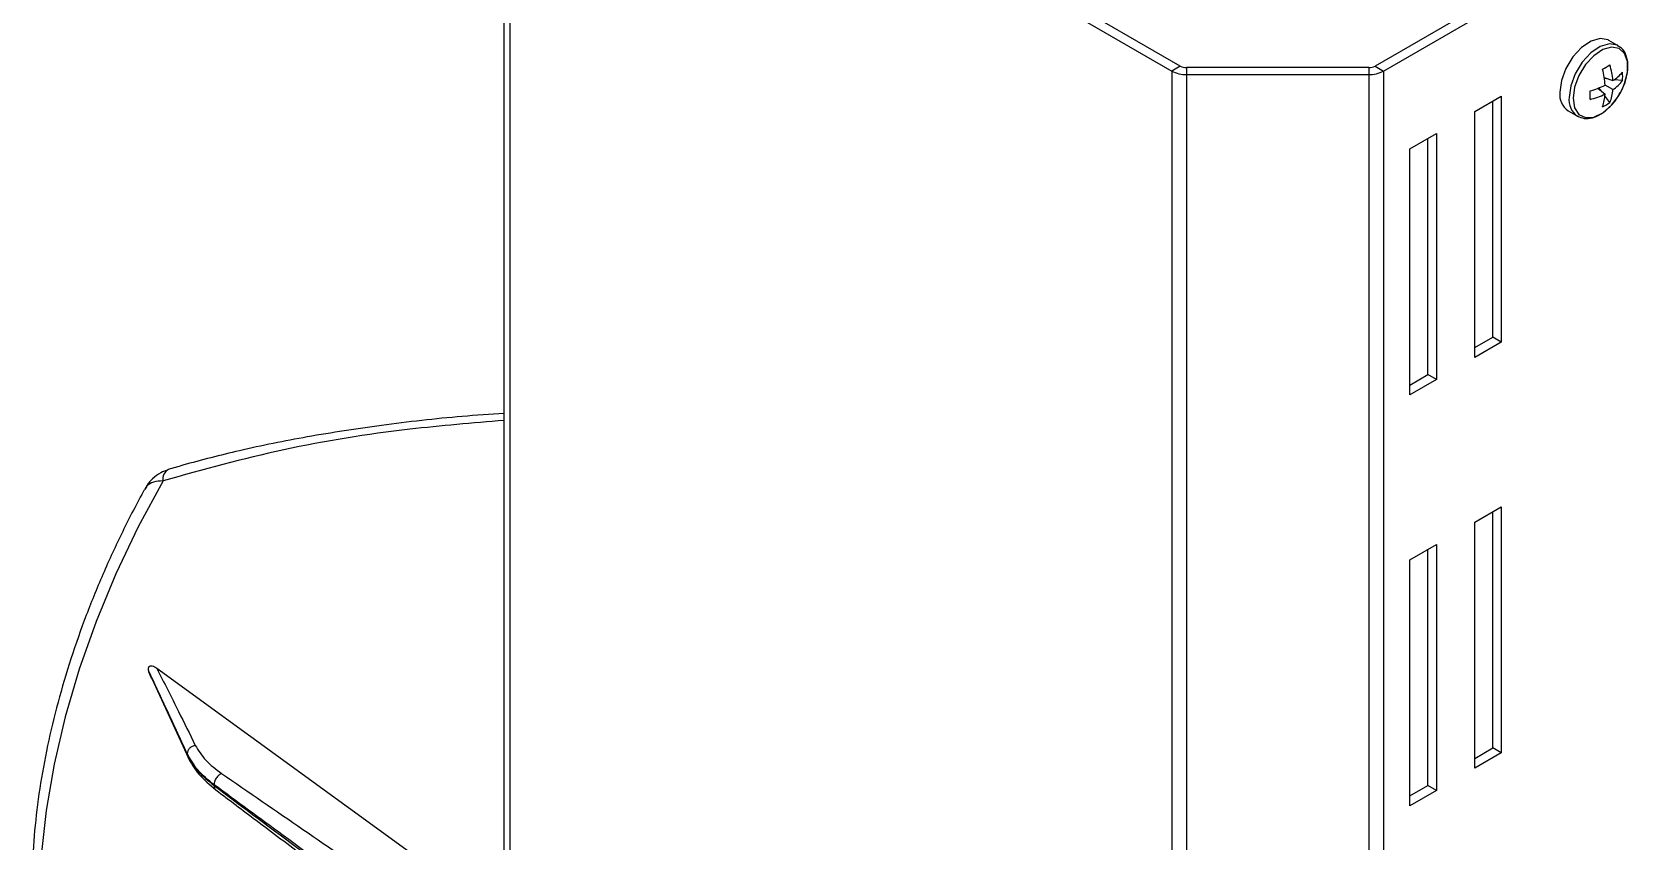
# Model space of a CAD drawing. Extents: x 7 to 135, y 1 to 99.
# Drawn here: x 10.69 to 15.99, y 83.56 to 86.24 of the extents above; entities that cross this region are included whole.
import ezdxf

# ---------------------------------------------------------------- set-up
doc = ezdxf.new("R2010")
doc.units = 0
doc.header["$MEASUREMENT"] = 0
doc.layers.add('OBJECT', color=7, linetype='CONTINUOUS')

msp = doc.modelspace()

# ---------------------------------------------------------------- linework, layer by layer
at = {"layer": 'OBJECT'}
for p, q in [((12.2587, 81.8789), (12.2587, 87.411)), ((12.2793, 87.3824), (14.4749, 86.1149)), ((12.2793, 81.8503), (12.2793, 87.3824)), ((14.5032, 86.1312), (12.3075, 87.3987)), ((15.9545, 86.5956), (15.1501, 86.1312)), ((15.1784, 86.1149), (15.9828, 86.5792)), ((15.9572, 86.1987), (15.9265, 86.2164)), ((14.5032, 86.1312), (14.4749, 86.1149)), ((14.4749, 86.1149), (14.4749, 80.5828)), ((14.5244, 86.1261), (14.5244, 86.103)), ((15.1289, 86.1261), (14.5244, 86.1261)), ((15.1289, 86.1261), (15.1289, 86.103)), ((15.1501, 86.1312), (15.1784, 86.1149)), ((15.1784, 86.1149), (15.1784, 80.5828)), ((14.5244, 86.103), (14.5244, 80.571)), ((14.5244, 86.103), (15.1289, 86.103)), ((15.1289, 86.103), (15.1289, 80.571)), ((15.8899, 86.0576), (15.9136, 86.0381)), ((15.9018, 86.0478), (15.8934, 86.059)), ((15.9108, 86.0938), (15.9395, 86.083)), ((15.9252, 86.0884), (15.9113, 86.09)), ((15.9395, 86.0531), (15.9136, 86.068)), ((15.9714, 86.0829), (15.944, 86.0862)), ((15.4807, 85.9808), (15.5691, 86.0318)), ((15.5408, 85.2316), (15.5408, 86.0155)), ((15.5691, 86.0318), (15.5691, 85.2152)), ((15.9296, 86.0105), (15.9131, 86.0326)), ((15.4807, 85.1642), (15.4807, 85.9808)), ((15.7915, 85.9826), (15.8222, 85.9649)), ((15.2651, 85.8563), (15.3535, 85.9073)), ((15.3535, 85.9073), (15.3535, 85.0907)), ((15.2651, 85.0397), (15.2651, 85.8563)), ((15.3252, 85.1071), (15.3252, 85.891)), ((15.4807, 85.1969), (15.5408, 85.2316)), ((15.5691, 85.2152), (15.4807, 85.1642)), ((15.5691, 85.2152), (15.5408, 85.2316)), ((15.2651, 85.0724), (15.3252, 85.1071)), ((15.3535, 85.0907), (15.3252, 85.1071)), ((15.3535, 85.0907), (15.2651, 85.0397)), ((15.4807, 84.6171), (15.5691, 84.6682)), ((15.5408, 83.8679), (15.5408, 84.6518)), ((15.5691, 84.6682), (15.5691, 83.8516)), ((15.4807, 83.8006), (15.4807, 84.6171)), ((15.2651, 84.4926), (15.3535, 84.5437)), ((15.3252, 83.7434), (15.3252, 84.5273)), ((15.3535, 84.5437), (15.3535, 83.7271)), ((15.2651, 83.6761), (15.2651, 84.4926)), ((11.0888, 84.0982), (11.2104, 83.8345)), ((11.1059, 84.1323), (12.2587, 83.2954)), ((11.2067, 83.8493), (11.2067, 83.8455)), ((15.4807, 83.8332), (15.5408, 83.8679)), ((15.5691, 83.8516), (15.4807, 83.8006)), ((15.5691, 83.8516), (15.5408, 83.8679)), ((11.2956, 83.7455), (11.2956, 83.7432)), ((15.2651, 83.7087), (15.3252, 83.7434)), ((15.3535, 83.7271), (15.2651, 83.6761)), ((15.3535, 83.7271), (15.3252, 83.7434))]:
    msp.add_line(p, q, dxfattribs=at)
at = {"layer": 'OBJECT', "flags": 128}
for points in [[(15.9265, 86.2164), (15.9237, 86.218), (15.8974, 86.2226), (15.8669, 86.2139), (15.8356, 86.1929), (15.8068, 86.1617), (15.7837, 86.1237), (15.7687, 86.0832), (15.7636, 86.0444)], [(15.9572, 86.1987), (15.9544, 86.2002), (15.9281, 86.2049), (15.8976, 86.1962), (15.8663, 86.1751), (15.8375, 86.144), (15.8144, 86.106), (15.7994, 86.0655), (15.7943, 86.0267)], [(15.9728, 86.0593), (15.9784, 86.073), (15.9881, 86.1114), (15.9881, 86.146), (15.9784, 86.1731), (15.96, 86.1898), (15.9349, 86.1942), (15.9059, 86.1859), (15.876, 86.1658), (15.8485, 86.1361), (15.8265, 86.0999), (15.8122, 86.0613), (15.8073, 86.0243), (15.8073, 86.0243)], [(15.8073, 86.0243), (15.8122, 85.993), (15.8265, 85.9708), (15.8485, 85.9601), (15.876, 85.962), (15.9059, 85.9764), (15.9349, 86.0017), (15.9508, 86.0212)], [(11.1263, 84.7546), (11.0439, 84.6018), (10.9696, 84.4458), (10.9041, 84.288), (10.8479, 84.1293), (10.8012, 83.9711), (10.7646, 83.8145), (10.7382, 83.6607), (10.7223, 83.5108), (10.717, 83.366), (10.7223, 83.2273), (10.7382, 83.0958), (10.7646, 82.9724), (10.8012, 82.8581), (10.8479, 82.7538), (10.9041, 82.6601), (10.9696, 82.5779), (11.0439, 82.5076), (11.0499, 82.5028)]]:
    msp.add_lwpolyline(points, dxfattribs=at)
at = {"layer": 'OBJECT'}
for centre, radius, start, end in [((14.5224, 86.204), 0.101, 241.9594, 271.1441), ((14.5236, 86.1694), 0.0433, 241.9589, 271.1442), ((15.1298, 86.1694), 0.0433, 268.8572, 298.0382), ((15.1309, 86.204), 0.101, 268.8556, 298.0404), ((15.201, 87.3692), 1.4331, 299.4384, 300.5562), ((15.6013, 86.0471), 0.313, 3.8359, 13.6658), ((15.692, 86.0629), 0.2484, 4.6606, 16.8953), ((15.8547, 86.2124), 0.1547, 303.2301, 318.9719), ((15.8321, 86.0969), 0.14, 354.2684, 5.7316), ((15.7755, 86.3491), 0.3131, 286.3333, 296.1595), ((15.8608, 86.1693), 0.1404, 304.1289, 322.0426), ((15.7715, 86.1501), 0.2208, 324.2814, 335.724), ((15.828, 86.0363), 0.0649, 172.8536, 235.8342), ((15.8589, 86.0187), 0.0651, 172.913, 235.2621), ((14.4492, 86.0346), 1.4145, 359.4337, 0.5663), ((15.8073, 86.2626), 0.2484, 283.1039, 295.3344), ((15.7591, 86.0468), 0.1547, 341.0247, 356.769), ((15.848, 86.124), 0.1398, 294.2584, 305.7362), ((15.7995, 86.0632), 0.1404, 337.9545, 355.8701), ((11.1616, 84.7609), 0.0359, 119.0476, 190.0959)]:
    msp.add_arc(centre, radius, start, end, dxfattribs=at)
msp.add_ellipse((10.3389, 84.9226), major_axis=(-0.7659, 2.3851), ratio=0.199933, start_param=4.306012, end_param=4.30714, dxfattribs=at)
for points, knots in [([(15.9608, 86.038), (15.9655, 86.046), (15.9773, 86.0659), (15.9876, 86.1005), (15.9912, 86.1375), (15.9845, 86.1681), (15.9723, 86.1895), (15.9604, 86.1953), (15.9563, 86.1973)], [0, 0, 0, 0, 0.133481, 0.330364, 0.528983, 0.730569, 0.905583, 1, 1, 1, 1]), ([(15.822, 85.9658), (15.8292, 85.9624), (15.8442, 85.9553), (15.8718, 85.9585), (15.9009, 85.9712), (15.9294, 85.9945), (15.9504, 86.0181), (15.9587, 86.0341), (15.9608, 86.038)], [0, 0, 0, 0, 0.164719, 0.346466, 0.536488, 0.735587, 0.936021, 1, 1, 1, 1]), ([(12.2587, 84.9551), (12.154, 84.9464), (11.9056, 84.9257), (11.5236, 84.8649), (11.2587, 84.7914), (11.1263, 84.7546)], [0, 0, 0, 0, 0.267221, 0.633734, 1, 1, 1, 1]), ([(12.2587, 84.9781), (12.2122, 84.9751), (12.0751, 84.9661), (11.8569, 84.9407), (11.61, 84.9032), (11.39, 84.8585), (11.2375, 84.8198), (11.16, 84.7969), (11.1442, 84.7922)], [0, 0, 0, 0, 0.120465, 0.354943, 0.574666, 0.779638, 0.954964, 1, 1, 1, 1]), ([(11.1444, 84.7917), (11.1356, 84.7887), (11.1157, 84.7818), (11.0903, 84.7609), (11.0727, 84.7417), (11.0671, 84.7284), (11.0662, 84.7262)], [0, 0, 0, 0, 0.257467, 0.577043, 0.932229, 1, 1, 1, 1]), ([(11.1263, 84.7546), (11.1154, 84.7537), (11.0935, 84.752), (11.0736, 84.7408), (11.069, 84.7296), (11.0674, 84.7258)], [0, 0, 0, 0, 0.392209, 0.7928, 1, 1, 1, 1]), ([(11.0658, 84.7268), (11.064, 84.7237), (11.0364, 84.6748), (10.9872, 84.5778), (10.9215, 84.4353), (10.8636, 84.291), (10.8135, 84.146), (10.7715, 84.0012), (10.7379, 83.8573), (10.7131, 83.7152), (10.6971, 83.5757), (10.6903, 83.4397), (10.6927, 83.3079), (10.7045, 83.1812), (10.7257, 83.0604), (10.7563, 82.9465), (10.7961, 82.8401), (10.845, 82.7424), (10.9022, 82.6538), (10.9682, 82.5762), (11.0195, 82.5249), (11.0506, 82.5029), (11.055, 82.4998)], [0, 0, 0, 0, 0.003666, 0.058545, 0.113449, 0.168377, 0.223344, 0.278361, 0.333441, 0.388592, 0.443822, 0.499132, 0.554514, 0.609946, 0.665364, 0.720681, 0.775777, 0.83051, 0.884738, 0.938365, 0.991378, 1, 1, 1, 1]), ([(11.079, 84.123), (11.0787, 84.1249), (11.078, 84.1282), (11.0781, 84.1326), (11.079, 84.1358), (11.0803, 84.1381), (11.0824, 84.1398), (11.0858, 84.141), (11.0943, 84.1401), (11.1009, 84.1357), (11.1059, 84.1323)], [0, 0, 0, 0, 0.1133604, 0.1887155, 0.2419934, 0.2956601, 0.3424876, 0.4179572, 0.5604366, 1, 1, 1, 1]), ([(11.2067, 83.8493), (11.1829, 83.9003), (11.1403, 83.9915), (11.0978, 84.0828), (11.079, 84.123)], [0, 0, 0, 0, 0.559998, 1, 1, 1, 1]), ([(11.0888, 84.0982), (11.0886, 84.0986), (11.0845, 84.1049), (11.082, 84.1129), (11.0796, 84.1204)], [0, 0, 0, 0, 0.0597709, 1, 1, 1, 1]), ([(11.0796, 84.1204), (11.1033, 84.0691), (11.1457, 83.9774), (11.188, 83.8858), (11.2067, 83.8455)], [0, 0, 0, 0, 0.559998, 1, 1, 1, 1]), ([(11.1059, 84.1323), (11.13, 84.0846), (11.1729, 83.9994), (11.2149, 83.9141), (11.2334, 83.8765)], [0, 0, 0, 0, 0.5600125, 1, 1, 1, 1]), ([(11.2334, 83.8765), (11.23, 83.8757), (11.2248, 83.8743), (11.2186, 83.8705), (11.2143, 83.8668), (11.2109, 83.8626), (11.2076, 83.8567), (11.207, 83.8522), (11.2067, 83.8493)], [0, 0, 0, 0, 0.239577, 0.368437, 0.500001, 0.631562, 0.760422, 1, 1, 1, 1]), ([(11.2956, 83.7455), (11.2763, 83.7615), (11.2377, 83.7935), (11.217, 83.8307), (11.2067, 83.8493)], [0, 0, 0, 0, 0.499962, 1, 1, 1, 1]), ([(11.2067, 83.8455), (11.217, 83.8272), (11.2377, 83.7905), (11.2763, 83.759), (11.2956, 83.7432)], [0, 0, 0, 0, 0.5000384, 1, 1, 1, 1]), ([(11.2067, 83.8455), (11.207, 83.8427), (11.2074, 83.8387), (11.2098, 83.8355), (11.2105, 83.8345)], [0, 0, 0, 0, 0.6959201, 1, 1, 1, 1]), ([(11.2083, 83.8379), (11.2192, 83.8184), (11.241, 83.7794), (11.2813, 83.7459), (11.3014, 83.7291)], [0, 0, 0, 0, 0.501372, 1, 1, 1, 1]), ([(11.2105, 83.8345), (11.2107, 83.8343), (11.2116, 83.8328), (11.214, 83.8309), (11.2164, 83.8297), (11.2175, 83.8292)], [0, 0, 0, 0, 0.09692, 0.624239, 1, 1, 1, 1]), ([(11.2334, 83.8765), (11.2437, 83.8596), (11.2644, 83.826), (11.3018, 83.7975), (11.3205, 83.7833)], [0, 0, 0, 0, 0.501102, 1, 1, 1, 1]), ([(11.3205, 83.7833), (11.3173, 83.7815), (11.3124, 83.7787), (11.3066, 83.7728), (11.3026, 83.7676), (11.2994, 83.7619), (11.2964, 83.7543), (11.2959, 83.749), (11.2956, 83.7455)], [0, 0, 0, 0, 0.239486, 0.36838, 0.499999, 0.63162, 0.760514, 1, 1, 1, 1]), ([(11.3205, 83.7833), (11.5008, 83.6594), (11.814, 83.4441), (12.1262, 83.2282), (12.2587, 83.1366)], [0, 0, 0, 0, 0.575523, 1, 1, 1, 1]), ([(11.8183, 83.3582), (11.7207, 83.4318), (11.5465, 83.5633), (11.3723, 83.6899), (11.2956, 83.7455)], [0, 0, 0, 0, 0.560063, 1, 1, 1, 1]), ([(11.2956, 83.7432), (11.3932, 83.6702), (11.5674, 83.5397), (11.7416, 83.4137), (11.8183, 83.3582)], [0, 0, 0, 0, 0.559938, 1, 1, 1, 1]), ([(11.2956, 83.7432), (11.2959, 83.7401), (11.2964, 83.7354), (11.2992, 83.7309), (11.3012, 83.7295), (11.3021, 83.7288)], [0, 0, 0, 0, 0.508254, 0.781795, 1, 1, 1, 1]), ([(11.302, 83.7287), (11.3465, 83.695), (11.445, 83.6203), (11.6079, 83.499), (11.7998, 83.3571), (12.0159, 83.1976), (12.1668, 83.0836), (12.2447, 83.0247)], [0, 0, 0, 0, 0.142069, 0.314587, 0.517554, 0.750967, 1, 1, 1, 1])]:
    msp.add_open_spline(points, degree=3, knots=knots, dxfattribs=at)

doc.saveas('drawing.dxf')
